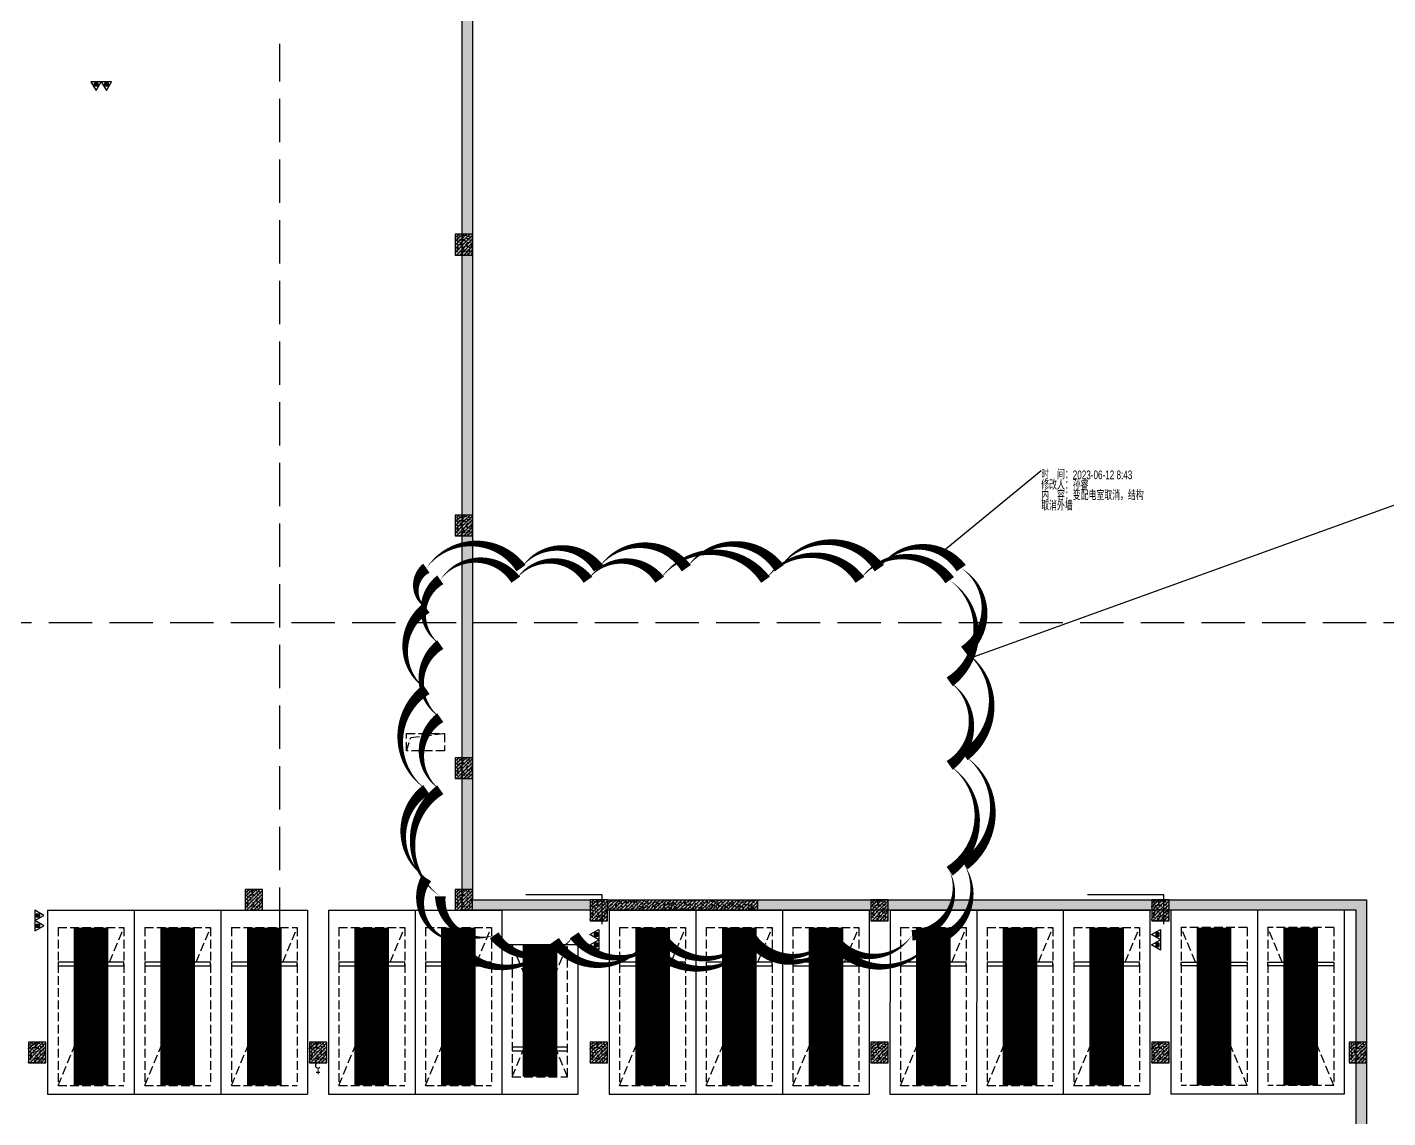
# Model space of a CAD drawing. Extents: x -1338203 to 1886333, y -783476 to 1038610.
# Drawn here: x 826267 to 865516, y 86864 to 118321 of the extents above; entities that cross this region are included whole.
import ezdxf

# ---------------------------------------------------------------- set-up
doc = ezdxf.new("R2010")
doc.units = 0
doc.header["$LTSCALE"] = 1000
doc.header["$MEASUREMENT"] = 0
for name, pattern in [('$2$DASH', [0.35, 0.25, -0.1]), ('A-001-平面B2$0$__DASH', [0.35, 0.25, -0.1]), ('DASH', [0.35, 0.25, -0.1])]:
    doc.linetypes.add(name, pattern=pattern)
for name, color, linetype in [('$0$0A-O-HOLE', 52, 'Continuous'), ('$0$DIM_SYMB', 3, 'Continuous'), ('0A-P-PKNG-LINE', 9, 'Continuous'), ('0P-EQUIP-CW', 7, 'Continuous'), ('0P-PIPE-RW', 122, 'Continuous'), ('A-001-车位参照B1$0$A-001-车位参照B1$0$0A-P-PKNG-CAR(A)', 43, 'Continuous'), ('A-001-车位参照B1$0$A-001-车位参照B1$0$0A-P-PKNG-CAR(B)', 21, 'Continuous'), ('p-a-mini', 150, 'Continuous'), ('p-a-regular', 5, 'Continuous'), ('S001地下一墙柱$0$0S-CW-HATCH', 251, 'Continuous'), ('S001地下一墙柱$0$0S-CW-HATCH-UP', 251, 'Continuous'), ('S001地下一墙柱$0$S001地下一墙柱$0$0S-CC-LINE', 52, 'Continuous'), ('S001地下一墙柱$0$S001地下一墙柱$0$0S-CW-HATCH', 251, 'Continuous'), ('S001地下一墙柱$0$S001地下一墙柱$0$0S-CW-HATCH-UP', 251, 'Continuous'), ('S001地下一墙柱$0$S001地下一墙柱$0$0S-CW-LINE', 72, 'Continuous'), ('负一层消火栓$0$0P-DIM-FH', 3, 'Continuous'), ('负一层消火栓$0$0P-EQUIP-FH', 7, 'Continuous')]:
    doc.layers.add(name, color=color, linetype=linetype)
doc.layers.add('AAD-A-PROOF', color=30, linetype='Continuous', plot=False)
doc.layers.add('S001地下一墙柱$0$AAD-A-MODIFY_20230612', color=201, linetype='Continuous', plot=False)
doc.styles.add('S001地下一墙柱$0$AAD-TXT', font='aad-txt.shx', dxfattribs={"width": 0.7, "bigfont": 'aad-hztxt.shx'})
pattern_1 = [(45, (-766365.37, -306889.07), (-53.0330086, 53.0330086), []), (50, (-766365.37, -306889.07), (215.178055, -18.82564), [22.5, -247.5]), (355, (-766365.37, -306889.07), (-41.6254, 225.65764), [18, -198]), (100.4514, (-766347.44, -306890.64), (173.552815, 206.831863), [19.122057, -210.342634]), (46.1842, (-766365.37, -306829.07), (320.172315, -49.655704), [33.75, -371.25]), (96.6356, (-766338.7, -306833.2), (280.39881, 292.23536), [28.68309, -315.5139]), (351.1842, (-766365.37, -306829.07), (280.39858, 292.23558), [27, -297]), (21, (-766335.37, -306844.07), (179.072116, -120.785667), [22.5, -247.5]), (326, (-766335.37, -306844.07), (72.9946, 217.545014), [18, -198]), (71.4514, (-766320.44, -306854.14), (252.06679, 96.75915), [19.122057, -210.342634]), (37.5, (-766365.37, -306889.07), (3.6479566, 99.868156), [0, -195.6, 0, -201, 0, -198.75]), (7.5, (-766365.37, -306889.07), (78.920861, 118.323514), [0, -114.6, 0, -191.1, 0, -75.75]), (327.5, (-766432.27, -306889.07), (160.146731, -6.7664615), [0, -75, 0, -234, 0, -310.5]), (317.5, (-766462.27, -306889.07), (174.95585, 30.031495), [0, -97.5, 0, -155.4, 0, -220.5])]

# ---------------------------------------------------------------- blocks, each defined once
blk = doc.blocks.new('A$C2C814229')
at = {"layer": '$0$0A-O-HOLE', "linetype": 'DASH'}
blk.add_lwpolyline([(70841, -208938), (71941, -208938), (71941, -209438), (70841, -209438)], close=True, dxfattribs=at)
blk.add_lwpolyline([(70841, -209438), (70967, -209057), (71941, -208938)], dxfattribs=at)
blk = doc.blocks.new('S001地下一墙柱')
at = {"layer": 'S001地下一墙柱$0$0S-CW-HATCH', "ltscale": 0.002}
h = blk.add_hatch(color=256, dxfattribs=at)
h.dxf.hatch_style = 1
h.paths.add_polyline_path([(76141, -213740), (76141, -214040), (72451, -214040), (72451, -186940), (72751, -186940), (72751, -213740)])
h = blk.add_hatch(color=256, dxfattribs=at)
h.dxf.hatch_style = 1
h.paths.add_polyline_path([(80966, -213740), (80966, -214040), (76641, -214040), (76641, -213740)])
h = blk.add_hatch(color=256, dxfattribs=at)
h.dxf.hatch_style = 1
h.paths.add_polyline_path([(80966, -213740), (98541, -213740), (98541, -227760), (98241, -227760), (98241, -214040), (80966, -214040)])
at = {"layer": 'S001地下一墙柱$0$0S-CW-HATCH-UP', "ltscale": 0.002}
h = blk.add_hatch(dxfattribs=at)
h.set_pattern_fill('钢筋混凝土', color=256, scale=30)
h.set_pattern_definition(pattern_1)
h.paths.add_polyline_path([(76141, -213740), (76141, -214040), (72451, -214040), (72451, -186940), (72751, -186940), (72751, -213740)])
h = blk.add_hatch(dxfattribs=at)
h.set_pattern_fill('钢筋混凝土', color=256, scale=30)
h.set_pattern_definition(pattern_1)
h.paths.add_polyline_path([(80966, -213740), (80966, -214040), (76641, -214040), (76641, -213740)])
h = blk.add_hatch(dxfattribs=at)
h.set_pattern_fill('钢筋混凝土', color=256, scale=30)
h.set_pattern_definition(pattern_1)
h.paths.add_polyline_path([(80966, -213740), (98541, -213740), (98541, -227760), (98241, -227760), (98241, -214040), (80966, -214040)])
at = {"layer": 'S001地下一墙柱$0$S001地下一墙柱$0$0S-CW-HATCH'}
h = blk.add_hatch(color=256, dxfattribs=at)
h.dxf.hatch_style = 1
h.paths.add_polyline_path([(72751, -194540), (72251, -194540), (72251, -195140), (72751, -195140)])
h = blk.add_hatch(color=256, dxfattribs=at)
h.dxf.hatch_style = 1
h.paths.add_polyline_path([(72751, -202640), (72251, -202640), (72251, -203240), (72751, -203240)])
h = blk.add_hatch(color=256, dxfattribs=at)
h.dxf.hatch_style = 1
h.paths.add_polyline_path([(72751, -209640), (72251, -209640), (72251, -210240), (72751, -210240)])
h = blk.add_hatch(color=256, dxfattribs=at)
h.dxf.hatch_style = 1
h.paths.add_polyline_path([(66691, -213440), (66191, -213440), (66191, -214040), (66691, -214040)])
h = blk.add_hatch(color=256, dxfattribs=at)
h.dxf.hatch_style = 1
h.paths.add_polyline_path([(72751, -213440), (72251, -213440), (72251, -214040), (72751, -214040)])
h = blk.add_hatch(color=256, dxfattribs=at)
h.dxf.hatch_style = 1
h.paths.add_polyline_path([(76641, -213740), (76141, -213740), (76141, -214340), (76641, -214340)])
h = blk.add_hatch(color=256, dxfattribs=at)
h.dxf.hatch_style = 1
h.paths.add_polyline_path([(84741, -213740), (84241, -213740), (84241, -214340), (84741, -214340)])
h = blk.add_hatch(color=256, dxfattribs=at)
h.dxf.hatch_style = 1
h.paths.add_polyline_path([(92841, -213740), (92341, -213740), (92341, -214340), (92841, -214340)])
h = blk.add_hatch(color=256, dxfattribs=at)
h.dxf.hatch_style = 1
h.paths.add_polyline_path([(60441, -217840), (59941, -217840), (59941, -218440), (60441, -218440)])
h = blk.add_hatch(color=256, dxfattribs=at)
h.dxf.hatch_style = 1
h.paths.add_polyline_path([(68541, -217840), (68041, -217840), (68041, -218440), (68541, -218440)])
h = blk.add_hatch(color=256, dxfattribs=at)
h.dxf.hatch_style = 1
h.paths.add_polyline_path([(76641, -217840), (76141, -217840), (76141, -218440), (76641, -218440)])
h = blk.add_hatch(color=256, dxfattribs=at)
h.dxf.hatch_style = 1
h.paths.add_polyline_path([(84741, -217840), (84241, -217840), (84241, -218440), (84741, -218440)])
h = blk.add_hatch(color=256, dxfattribs=at)
h.dxf.hatch_style = 1
h.paths.add_polyline_path([(92841, -217840), (92341, -217840), (92341, -218440), (92841, -218440)])
h = blk.add_hatch(color=256, dxfattribs=at)
h.dxf.hatch_style = 1
h.paths.add_polyline_path([(98541, -217840), (98041, -217840), (98041, -218440), (98541, -218440)])
at = {"layer": 'S001地下一墙柱$0$S001地下一墙柱$0$0S-CW-HATCH-UP'}
h = blk.add_hatch(dxfattribs=at)
h.set_pattern_fill('钢筋混凝土', color=256, scale=30)
h.set_pattern_definition([(45, (105061.966, -185588.27), (-53.03301, 53.03301), []), (50, (105061.97, -185588.27), (215.1781, -18.8256), [22.5, -247.5]), (355, (105061.97, -185588.27), (-41.6254, 225.6576), [18, -198]), (100.4514, (105079.9, -185589.84), (173.5528, 206.8319), [19.122, -210.3426]), (46.1842, (105061.97, -185528.27), (320.1723, -49.6557), [33.75, -371.25]), (96.6356, (105088.65, -185532.4), (280.3988, 292.2354), [28.683, -315.514]), (351.1842, (105061.97, -185528.27), (280.3986, 292.2356), [27, -297]), (21, (105091.97, -185543.27), (179.0721, -120.7857), [22.5, -247.5]), (326, (105091.97, -185543.27), (72.9946, 217.545), [18, -198]), (71.4514, (105106.89, -185553.34), (252.0668, 96.7591), [19.122, -210.3426]), (37.5, (105061.966, -185588.27), (3.64796, 99.86816), [0, -195.6, 0, -201, 0, -198.75]), (7.5, (105061.97, -185588.27), (78.92086, 118.3235), [0, -114.6, 0, -191.1, 0, -75.75]), (327.5, (104995.066, -185588.27), (160.14673, -6.76646), [0, -75, 0, -234, 0, -310.5]), (317.5, (104965.07, -185588.27), (174.95585, 30.0315), [0, -97.5, 0, -155.4, 0, -220.5])])
h.paths.add_polyline_path([(72751, -194540), (72251, -194540), (72251, -195140), (72751, -195140)])
h = blk.add_hatch(dxfattribs=at)
h.set_pattern_fill('钢筋混凝土', color=256, scale=30)
h.set_pattern_definition([(45, (105061.966, -193688.27), (-53.03301, 53.03301), []), (50, (105061.97, -193688.27), (215.1781, -18.8256), [22.5, -247.5]), (355, (105061.97, -193688.27), (-41.6254, 225.6576), [18, -198]), (100.4514, (105079.9, -193689.84), (173.5528, 206.8319), [19.122, -210.3426]), (46.1842, (105061.97, -193628.27), (320.1723, -49.6557), [33.75, -371.25]), (96.6356, (105088.65, -193632.4), (280.3988, 292.2354), [28.683, -315.514]), (351.1842, (105061.97, -193628.27), (280.3986, 292.2356), [27, -297]), (21, (105091.97, -193643.27), (179.0721, -120.7857), [22.5, -247.5]), (326, (105091.97, -193643.27), (72.9946, 217.545), [18, -198]), (71.4514, (105106.89, -193653.34), (252.0668, 96.7591), [19.122, -210.3426]), (37.5, (105061.966, -193688.27), (3.64796, 99.86816), [0, -195.6, 0, -201, 0, -198.75]), (7.5, (105061.97, -193688.27), (78.92086, 118.3235), [0, -114.6, 0, -191.1, 0, -75.75]), (327.5, (104995.066, -193688.27), (160.14673, -6.76646), [0, -75, 0, -234, 0, -310.5]), (317.5, (104965.07, -193688.27), (174.95585, 30.0315), [0, -97.5, 0, -155.4, 0, -220.5])])
h.paths.add_polyline_path([(72751, -202640), (72251, -202640), (72251, -203240), (72751, -203240)])
h = blk.add_hatch(dxfattribs=at)
h.set_pattern_fill('钢筋混凝土', color=256, scale=30)
h.set_pattern_definition([(45, (105061.966, -200688.27), (-53.03301, 53.03301), []), (50, (105061.97, -200688.27), (215.1781, -18.8256), [22.5, -247.5]), (355, (105061.97, -200688.27), (-41.6254, 225.6576), [18, -198]), (100.4514, (105079.9, -200689.84), (173.5528, 206.8319), [19.122, -210.3426]), (46.1842, (105061.97, -200628.27), (320.1723, -49.6557), [33.75, -371.25]), (96.6356, (105088.65, -200632.4), (280.3988, 292.2354), [28.683, -315.514]), (351.1842, (105061.97, -200628.27), (280.3986, 292.2356), [27, -297]), (21, (105091.97, -200643.27), (179.0721, -120.7857), [22.5, -247.5]), (326, (105091.97, -200643.27), (72.9946, 217.545), [18, -198]), (71.4514, (105106.89, -200653.34), (252.0668, 96.7591), [19.122, -210.3426]), (37.5, (105061.966, -200688.27), (3.64796, 99.86816), [0, -195.6, 0, -201, 0, -198.75]), (7.5, (105061.97, -200688.27), (78.92086, 118.3235), [0, -114.6, 0, -191.1, 0, -75.75]), (327.5, (104995.066, -200688.27), (160.14673, -6.76646), [0, -75, 0, -234, 0, -310.5]), (317.5, (104965.07, -200688.27), (174.95585, 30.0315), [0, -97.5, 0, -155.4, 0, -220.5])])
h.paths.add_polyline_path([(72751, -209640), (72251, -209640), (72251, -210240), (72751, -210240)])
h = blk.add_hatch(dxfattribs=at)
h.set_pattern_fill('钢筋混凝土', color=256, scale=30)
h.set_pattern_definition([(45, (99002.16, -204488.27), (-53.03301, 53.03301), []), (50, (99002.16, -204488.27), (215.1781, -18.8256), [22.5, -247.5]), (355, (99002.16, -204488.27), (-41.6254, 225.6576), [18, -198]), (100.4514, (99020.1, -204489.84), (173.5528, 206.8319), [19.122, -210.3426]), (46.1842, (99002.16, -204428.27), (320.1723, -49.6557), [33.75, -371.25]), (96.6356, (99028.84, -204432.4), (280.3988, 292.2354), [28.683, -315.514]), (351.1842, (99002.16, -204428.27), (280.3986, 292.2356), [27, -297]), (21, (99032.16, -204443.27), (179.0721, -120.7857), [22.5, -247.5]), (326, (99032.16, -204443.27), (72.9946, 217.545), [18, -198]), (71.4514, (99047.09, -204453.34), (252.0668, 96.7591), [19.122, -210.3426]), (37.5, (99002.16, -204488.27), (3.64796, 99.86816), [0, -195.6, 0, -201, 0, -198.75]), (7.5, (99002.16, -204488.27), (78.92086, 118.3235), [0, -114.6, 0, -191.1, 0, -75.75]), (327.5, (98935.26, -204488.27), (160.14673, -6.76646), [0, -75, 0, -234, 0, -310.5]), (317.5, (98905.26, -204488.27), (174.95585, 30.0315), [0, -97.5, 0, -155.4, 0, -220.5])])
h.paths.add_polyline_path([(66691, -213440), (66191, -213440), (66191, -214040), (66691, -214040)])
h = blk.add_hatch(dxfattribs=at)
h.set_pattern_fill('钢筋混凝土', color=256, scale=30)
h.set_pattern_definition([(45, (105061.966, -204488.27), (-53.03301, 53.03301), []), (50, (105061.97, -204488.27), (215.1781, -18.8256), [22.5, -247.5]), (355, (105061.97, -204488.27), (-41.6254, 225.6576), [18, -198]), (100.4514, (105079.9, -204489.84), (173.5528, 206.8319), [19.122, -210.3426]), (46.1842, (105061.97, -204428.27), (320.1723, -49.6557), [33.75, -371.25]), (96.6356, (105088.65, -204432.4), (280.3988, 292.2354), [28.683, -315.514]), (351.1842, (105061.97, -204428.27), (280.3986, 292.2356), [27, -297]), (21, (105091.97, -204443.27), (179.0721, -120.7857), [22.5, -247.5]), (326, (105091.97, -204443.27), (72.9946, 217.545), [18, -198]), (71.4514, (105106.89, -204453.34), (252.0668, 96.7591), [19.122, -210.3426]), (37.5, (105061.966, -204488.27), (3.64796, 99.86816), [0, -195.6, 0, -201, 0, -198.75]), (7.5, (105061.97, -204488.27), (78.92086, 118.3235), [0, -114.6, 0, -191.1, 0, -75.75]), (327.5, (104995.066, -204488.27), (160.14673, -6.76646), [0, -75, 0, -234, 0, -310.5]), (317.5, (104965.07, -204488.27), (174.95585, 30.0315), [0, -97.5, 0, -155.4, 0, -220.5])])
h.paths.add_polyline_path([(72751, -213440), (72251, -213440), (72251, -214040), (72751, -214040)])
h = blk.add_hatch(dxfattribs=at)
h.set_pattern_fill('钢筋混凝土', color=256, scale=30)
h.set_pattern_definition([(45, (108952.16, -204788.14), (-53.03301, 53.03301), []), (50, (108952.16, -204788.14), (215.1781, -18.8256), [22.5, -247.5]), (355, (108952.16, -204788.14), (-41.6254, 225.6576), [18, -198]), (100.4514, (108970.1, -204789.7), (173.5528, 206.8319), [19.122, -210.3426]), (46.1842, (108952.16, -204728.14), (320.1723, -49.6557), [33.75, -371.25]), (96.6356, (108978.84, -204732.28), (280.3988, 292.2354), [28.683, -315.514]), (351.1842, (108952.16, -204728.14), (280.3986, 292.2356), [27, -297]), (21, (108982.16, -204743.14), (179.0721, -120.7857), [22.5, -247.5]), (326, (108982.16, -204743.14), (72.9946, 217.545), [18, -198]), (71.4514, (108997.09, -204753.2), (252.0668, 96.7591), [19.122, -210.3426]), (37.5, (108952.16, -204788.14), (3.64796, 99.86816), [0, -195.6, 0, -201, 0, -198.75]), (7.5, (108952.16, -204788.14), (78.92086, 118.3235), [0, -114.6, 0, -191.1, 0, -75.75]), (327.5, (108885.26, -204788.14), (160.14673, -6.76646), [0, -75, 0, -234, 0, -310.5]), (317.5, (108855.26, -204788.14), (174.95585, 30.0315), [0, -97.5, 0, -155.4, 0, -220.5])])
h.paths.add_polyline_path([(76641, -213740), (76141, -213740), (76141, -214340), (76641, -214340)])
h = blk.add_hatch(dxfattribs=at)
h.set_pattern_fill('钢筋混凝土', color=256, scale=30)
h.set_pattern_definition([(45, (117052.16, -204788.14), (-53.03301, 53.03301), []), (50, (117052.16, -204788.14), (215.1781, -18.8256), [22.5, -247.5]), (355, (117052.16, -204788.14), (-41.6254, 225.6576), [18, -198]), (100.4514, (117070.1, -204789.7), (173.5528, 206.8319), [19.122, -210.3426]), (46.1842, (117052.16, -204728.14), (320.1723, -49.6557), [33.75, -371.25]), (96.6356, (117078.84, -204732.28), (280.3988, 292.2354), [28.683, -315.514]), (351.1842, (117052.16, -204728.14), (280.3986, 292.2356), [27, -297]), (21, (117082.16, -204743.14), (179.0721, -120.7857), [22.5, -247.5]), (326, (117082.16, -204743.14), (72.9946, 217.545), [18, -198]), (71.4514, (117097.09, -204753.2), (252.0668, 96.7591), [19.122, -210.3426]), (37.5, (117052.16, -204788.14), (3.64796, 99.86816), [0, -195.6, 0, -201, 0, -198.75]), (7.5, (117052.16, -204788.14), (78.92086, 118.3235), [0, -114.6, 0, -191.1, 0, -75.75]), (327.5, (116985.26, -204788.14), (160.14673, -6.76646), [0, -75, 0, -234, 0, -310.5]), (317.5, (116955.26, -204788.14), (174.95585, 30.0315), [0, -97.5, 0, -155.4, 0, -220.5])])
h.paths.add_polyline_path([(84741, -213740), (84241, -213740), (84241, -214340), (84741, -214340)])
h = blk.add_hatch(dxfattribs=at)
h.set_pattern_fill('钢筋混凝土', color=256, scale=30)
h.set_pattern_definition([(45, (125152.16, -204788.14), (-53.03301, 53.03301), []), (50, (125152.16, -204788.14), (215.1781, -18.8256), [22.5, -247.5]), (355, (125152.16, -204788.14), (-41.6254, 225.6576), [18, -198]), (100.4514, (125170.1, -204789.7), (173.5528, 206.8319), [19.122, -210.3426]), (46.1842, (125152.16, -204728.14), (320.1723, -49.6557), [33.75, -371.25]), (96.6356, (125178.84, -204732.28), (280.3988, 292.2354), [28.683, -315.514]), (351.1842, (125152.16, -204728.14), (280.3986, 292.2356), [27, -297]), (21, (125182.16, -204743.14), (179.0721, -120.7857), [22.5, -247.5]), (326, (125182.16, -204743.14), (72.9946, 217.545), [18, -198]), (71.4514, (125197.09, -204753.2), (252.0668, 96.7591), [19.122, -210.3426]), (37.5, (125152.16, -204788.14), (3.64796, 99.86816), [0, -195.6, 0, -201, 0, -198.75]), (7.5, (125152.16, -204788.14), (78.92086, 118.3235), [0, -114.6, 0, -191.1, 0, -75.75]), (327.5, (125085.26, -204788.14), (160.14673, -6.76646), [0, -75, 0, -234, 0, -310.5]), (317.5, (125055.26, -204788.14), (174.95585, 30.0315), [0, -97.5, 0, -155.4, 0, -220.5])])
h.paths.add_polyline_path([(92841, -213740), (92341, -213740), (92341, -214340), (92841, -214340)])
h = blk.add_hatch(dxfattribs=at)
h.set_pattern_fill('钢筋混凝土', color=256, scale=30)
h.set_pattern_definition([(45, (92752.16, -208888.27), (-53.03301, 53.03301), []), (50, (92752.16, -208888.27), (215.1781, -18.8256), [22.5, -247.5]), (355, (92752.16, -208888.27), (-41.6254, 225.6576), [18, -198]), (100.4514, (92770.1, -208889.84), (173.5528, 206.8319), [19.122, -210.3426]), (46.1842, (92752.16, -208828.27), (320.1723, -49.6557), [33.75, -371.25]), (96.6356, (92778.84, -208832.4), (280.3988, 292.2354), [28.683, -315.514]), (351.1842, (92752.16, -208828.27), (280.3986, 292.2356), [27, -297]), (21, (92782.16, -208843.27), (179.0721, -120.7857), [22.5, -247.5]), (326, (92782.16, -208843.27), (72.9946, 217.545), [18, -198]), (71.4514, (92797.09, -208853.34), (252.0668, 96.7591), [19.122, -210.3426]), (37.5, (92752.16, -208888.27), (3.64796, 99.86816), [0, -195.6, 0, -201, 0, -198.75]), (7.5, (92752.16, -208888.27), (78.92086, 118.3235), [0, -114.6, 0, -191.1, 0, -75.75]), (327.5, (92685.26, -208888.27), (160.14673, -6.76646), [0, -75, 0, -234, 0, -310.5]), (317.5, (92655.26, -208888.27), (174.95585, 30.0315), [0, -97.5, 0, -155.4, 0, -220.5])])
h.paths.add_polyline_path([(60441, -217840), (59941, -217840), (59941, -218440), (60441, -218440)])
h = blk.add_hatch(dxfattribs=at)
h.set_pattern_fill('钢筋混凝土', color=256, scale=30)
h.set_pattern_definition([(45, (100852.16, -208888.27), (-53.03301, 53.03301), []), (50, (100852.16, -208888.27), (215.1781, -18.8256), [22.5, -247.5]), (355, (100852.16, -208888.27), (-41.6254, 225.6576), [18, -198]), (100.4514, (100870.1, -208889.84), (173.5528, 206.8319), [19.122, -210.3426]), (46.1842, (100852.16, -208828.27), (320.1723, -49.6557), [33.75, -371.25]), (96.6356, (100878.84, -208832.4), (280.3988, 292.2354), [28.683, -315.514]), (351.1842, (100852.16, -208828.27), (280.3986, 292.2356), [27, -297]), (21, (100882.16, -208843.27), (179.0721, -120.7857), [22.5, -247.5]), (326, (100882.16, -208843.27), (72.9946, 217.545), [18, -198]), (71.4514, (100897.09, -208853.34), (252.0668, 96.7591), [19.122, -210.3426]), (37.5, (100852.16, -208888.27), (3.64796, 99.86816), [0, -195.6, 0, -201, 0, -198.75]), (7.5, (100852.16, -208888.27), (78.92086, 118.3235), [0, -114.6, 0, -191.1, 0, -75.75]), (327.5, (100785.26, -208888.27), (160.14673, -6.76646), [0, -75, 0, -234, 0, -310.5]), (317.5, (100755.26, -208888.27), (174.95585, 30.0315), [0, -97.5, 0, -155.4, 0, -220.5])])
h.paths.add_polyline_path([(68541, -217840), (68041, -217840), (68041, -218440), (68541, -218440)])
h = blk.add_hatch(dxfattribs=at)
h.set_pattern_fill('钢筋混凝土', color=256, scale=30)
h.set_pattern_definition([(45, (108952.16, -208888.27), (-53.03301, 53.03301), []), (50, (108952.16, -208888.27), (215.1781, -18.8256), [22.5, -247.5]), (355, (108952.16, -208888.27), (-41.6254, 225.6576), [18, -198]), (100.4514, (108970.1, -208889.84), (173.5528, 206.8319), [19.122, -210.3426]), (46.1842, (108952.16, -208828.27), (320.1723, -49.6557), [33.75, -371.25]), (96.6356, (108978.84, -208832.4), (280.3988, 292.2354), [28.683, -315.514]), (351.1842, (108952.16, -208828.27), (280.3986, 292.2356), [27, -297]), (21, (108982.16, -208843.27), (179.0721, -120.7857), [22.5, -247.5]), (326, (108982.16, -208843.27), (72.9946, 217.545), [18, -198]), (71.4514, (108997.09, -208853.34), (252.0668, 96.7591), [19.122, -210.3426]), (37.5, (108952.16, -208888.27), (3.64796, 99.86816), [0, -195.6, 0, -201, 0, -198.75]), (7.5, (108952.16, -208888.27), (78.92086, 118.3235), [0, -114.6, 0, -191.1, 0, -75.75]), (327.5, (108885.26, -208888.27), (160.14673, -6.76646), [0, -75, 0, -234, 0, -310.5]), (317.5, (108855.26, -208888.27), (174.95585, 30.0315), [0, -97.5, 0, -155.4, 0, -220.5])])
h.paths.add_polyline_path([(76641, -217840), (76141, -217840), (76141, -218440), (76641, -218440)])
h = blk.add_hatch(dxfattribs=at)
h.set_pattern_fill('钢筋混凝土', color=256, scale=30)
h.set_pattern_definition([(45, (117052.16, -208888.27), (-53.03301, 53.03301), []), (50, (117052.16, -208888.27), (215.1781, -18.8256), [22.5, -247.5]), (355, (117052.16, -208888.27), (-41.6254, 225.6576), [18, -198]), (100.4514, (117070.1, -208889.84), (173.5528, 206.8319), [19.122, -210.3426]), (46.1842, (117052.16, -208828.27), (320.1723, -49.6557), [33.75, -371.25]), (96.6356, (117078.84, -208832.4), (280.3988, 292.2354), [28.683, -315.514]), (351.1842, (117052.16, -208828.27), (280.3986, 292.2356), [27, -297]), (21, (117082.16, -208843.27), (179.0721, -120.7857), [22.5, -247.5]), (326, (117082.16, -208843.27), (72.9946, 217.545), [18, -198]), (71.4514, (117097.09, -208853.34), (252.0668, 96.7591), [19.122, -210.3426]), (37.5, (117052.16, -208888.27), (3.64796, 99.86816), [0, -195.6, 0, -201, 0, -198.75]), (7.5, (117052.16, -208888.27), (78.92086, 118.3235), [0, -114.6, 0, -191.1, 0, -75.75]), (327.5, (116985.26, -208888.27), (160.14673, -6.76646), [0, -75, 0, -234, 0, -310.5]), (317.5, (116955.26, -208888.27), (174.95585, 30.0315), [0, -97.5, 0, -155.4, 0, -220.5])])
h.paths.add_polyline_path([(84741, -217840), (84241, -217840), (84241, -218440), (84741, -218440)])
h = blk.add_hatch(dxfattribs=at)
h.set_pattern_fill('钢筋混凝土', color=256, scale=30)
h.set_pattern_definition([(45, (125152.16, -208888.27), (-53.03301, 53.03301), []), (50, (125152.16, -208888.27), (215.1781, -18.8256), [22.5, -247.5]), (355, (125152.16, -208888.27), (-41.6254, 225.6576), [18, -198]), (100.4514, (125170.1, -208889.84), (173.5528, 206.8319), [19.122, -210.3426]), (46.1842, (125152.16, -208828.27), (320.1723, -49.6557), [33.75, -371.25]), (96.6356, (125178.84, -208832.4), (280.3988, 292.2354), [28.683, -315.514]), (351.1842, (125152.16, -208828.27), (280.3986, 292.2356), [27, -297]), (21, (125182.16, -208843.27), (179.0721, -120.7857), [22.5, -247.5]), (326, (125182.16, -208843.27), (72.9946, 217.545), [18, -198]), (71.4514, (125197.09, -208853.34), (252.0668, 96.7591), [19.122, -210.3426]), (37.5, (125152.16, -208888.27), (3.64796, 99.86816), [0, -195.6, 0, -201, 0, -198.75]), (7.5, (125152.16, -208888.27), (78.92086, 118.3235), [0, -114.6, 0, -191.1, 0, -75.75]), (327.5, (125085.26, -208888.27), (160.14673, -6.76646), [0, -75, 0, -234, 0, -310.5]), (317.5, (125055.26, -208888.27), (174.95585, 30.0315), [0, -97.5, 0, -155.4, 0, -220.5])])
h.paths.add_polyline_path([(92841, -217840), (92341, -217840), (92341, -218440), (92841, -218440)])
h = blk.add_hatch(dxfattribs=at)
h.set_pattern_fill('钢筋混凝土', color=256, scale=30)
h.set_pattern_definition([(45, (130851.97, -208888.266), (-53.03301, 53.03301), []), (50, (130851.97, -208888.27), (215.1781, -18.8256), [22.5, -247.5]), (355, (130851.97, -208888.27), (-41.6254, 225.6576), [18, -198]), (100.4514, (130869.9, -208889.83), (173.5528, 206.8319), [19.122, -210.3426]), (46.1842, (130851.97, -208828.27), (320.1723, -49.6557), [33.75, -371.25]), (96.6356, (130878.65, -208832.4), (280.3988, 292.2354), [28.683, -315.514]), (351.1842, (130851.97, -208828.27), (280.3986, 292.2356), [27, -297]), (21, (130881.97, -208843.27), (179.0721, -120.7857), [22.5, -247.5]), (326, (130881.97, -208843.27), (72.9946, 217.545), [18, -198]), (71.4514, (130896.9, -208853.33), (252.0668, 96.7591), [19.122, -210.3426]), (37.5, (130851.97, -208888.266), (3.64796, 99.86816), [0, -195.6, 0, -201, 0, -198.75]), (7.5, (130851.97, -208888.27), (78.92086, 118.3235), [0, -114.6, 0, -191.1, 0, -75.75]), (327.5, (130785.07, -208888.266), (160.14673, -6.76646), [0, -75, 0, -234, 0, -310.5]), (317.5, (130755.07, -208888.27), (174.95585, 30.0315), [0, -97.5, 0, -155.4, 0, -220.5])])
h.paths.add_polyline_path([(98541, -217840), (98041, -217840), (98041, -218440), (98541, -218440)])
at = {"layer": 'S001地下一墙柱$0$AAD-A-MODIFY_20230612', "color": 230}
blk.add_line((86296, -203703), (89153, -201355), dxfattribs=at)
at = {"layer": 'S001地下一墙柱$0$AAD-A-MODIFY_20230612', "color": 230, "flags": 128}
blk.add_lwpolyline([(71416, -204172, 0, 323, -0.520567), (74147, -204172, 0, 323, -0.520567), (76380, -204172, 0, 323, -0.520567), (78916, -204172, 0, 323, -0.520567), (81598, -204172, 0, 323, -0.520567), (84483, -204172, 0, 323, -0.520567), (86846, -204172, 0, 323, -0.520567), (86938, -206564, 0, 323, -0.520567), (86938, -209580, 0, 323, -0.520567), (86938, -212727, 0, 323, -0.520567), (85976, -214930, 0, 323, -0.520567), (83139, -214930, 0, 323, -0.520567), (80828, -214930, 0, 323, -0.520567), (77766, -214930, 0, 323, -0.520567), (75108, -214930, 0, 323, -0.520567), (72201, -214930, 0, 323, -0.520567), (71416, -213116, 0, 323, -0.520567), (71416, -210558, 0, 323, -0.520567), (71416, -207667, 0, 323, -0.520567), (71416, -205323, 0, 323, -0.520567)], format="xyseb", close=True, dxfattribs=at)
at = {"layer": 'S001地下一墙柱$0$S001地下一墙柱$0$0S-CC-LINE'}
for points in [[(72751, -194540), (72251, -194540), (72251, -195140), (72751, -195140)], [(72751, -202640), (72251, -202640), (72251, -203240), (72751, -203240)], [(72751, -209640), (72251, -209640), (72251, -210240), (72751, -210240)], [(66691, -213440), (66191, -213440), (66191, -214040), (66691, -214040)], [(72751, -213440), (72251, -213440), (72251, -214040), (72751, -214040)], [(76641, -213740), (76141, -213740), (76141, -214340), (76641, -214340)], [(84741, -213740), (84241, -213740), (84241, -214340), (84741, -214340)], [(92841, -213740), (92341, -213740), (92341, -214340), (92841, -214340)], [(60441, -217840), (59941, -217840), (59941, -218440), (60441, -218440)], [(68541, -217840), (68041, -217840), (68041, -218440), (68541, -218440)], [(76641, -217840), (76141, -217840), (76141, -218440), (76641, -218440)], [(84741, -217840), (84241, -217840), (84241, -218440), (84741, -218440)], [(92841, -217840), (92341, -217840), (92341, -218440), (92841, -218440)], [(98541, -217840), (98041, -217840), (98041, -218440), (98541, -218440)]]:
    blk.add_lwpolyline(points, close=True, dxfattribs=at)
at = {"layer": 'S001地下一墙柱$0$S001地下一墙柱$0$0S-CW-LINE', "ltscale": 0.002}
for points in [[(76141, -213740), (76141, -214040), (72451, -214040), (72451, -186940), (72751, -186940), (72751, -213740)], [(80966, -213740), (80966, -214040), (76641, -214040), (76641, -213740)], [(80966, -213740), (98541, -213740), (98541, -227760), (98241, -227760), (98241, -214040), (80966, -214040)]]:
    blk.add_lwpolyline(points, close=True, dxfattribs=at)
at = {"layer": 'S001地下一墙柱$0$AAD-A-MODIFY_20230612', "color": 230, "char_height": 250, "width": 3000, "attachment_point": 1, "line_spacing_factor": 0.72, "style": 'S001地下一墙柱$0$AAD-TXT'}
for s, insert in [('时\u3000间：2023-06-12 8:43', (89153, -201355)), ('修改人：孙睿', (89153, -201655)), ('内\u3000容：变配电室取消，结构取消外墙', (89153, -201955))]:
    blk.add_mtext(s, dxfattribs=dict(at, insert=insert))
blk = doc.blocks.new('负一层消火栓$0$$TwtSys$00000546')
h = blk.add_hatch()
h.set_pattern_fill('ANSI31', color=256, scale=200, style=0)
h.set_pattern_definition([(45, (-38543.802, -6670.83), (-17.67767, 17.67767), [])])
h.paths.add_polyline_path([(-65, 174), (65, 174), (65, 44), (-65, 44)])
for points in [[(0, 344), (-198, 0), (198, 0)], [(-65, 174), (65, 174), (65, 44), (-65, 44)]]:
    blk.add_lwpolyline(points, close=True)
blk = doc.blocks.new('负一层消火栓')
at = {"layer": '负一层消火栓$0$0P-DIM-FH'}
for p, q in [((76491, -213590, 800), (74289, -213590, 800)), ((76491, -214440, 800), (76491, -213590, 800)), ((92691, -213590, 800), (90489, -213590, 800)), ((92691, -214440, 800), (92691, -213590, 800))]:
    blk.add_line(p, q, dxfattribs=at)
at = {"layer": '负一层消火栓$0$0P-EQUIP-FH', "zscale": 0.75}
for p, xscale, yscale, rotation in [((61889, -190140), 0.75, 0.75, 180), ((61889, -190140), 0.75, 0.75, 180), ((62186, -190140), 0.75, 0.75, 180), ((62186, -190140), 0.75, 0.75, 180), ((60126, -214189), 0.75, 0.75, 270), ((60126, -214486), 0.75, 0.75, 270), ((76391, -214741, 1600), -0.7500000000000013, 0.7500000000000013, 90), ((92591, -214741, 1600), -0.7500000000000013, 0.7500000000000013, 90), ((76391, -215039, 1600), -0.7500000000000013, 0.7500000000000013, 90), ((92591, -215039, 1600), -0.7500000000000013, 0.7500000000000013, 90)]:
    blk.add_blockref('负一层消火栓$0$$TwtSys$00000546', p, dxfattribs=dict(at, xscale=xscale, yscale=yscale, rotation=rotation))
blk = doc.blocks.new('剖面位置')
at = {"layer": '$0$DIM_SYMB', "linetype": '$2$DASH', "ltscale": 5}
for points in [[(67187, -214636), (67187, -189047)], [(67187, -214636), (67187, -189047)], [(-151227, -205737), (127993, -205737)], [(-151227, -205737), (127993, -205737)]]:
    blk.add_lwpolyline(points, dxfattribs=at)
blk = doc.blocks.new('$TwtSys$00000320')
at = {"const_width": 20}
for points in [[(0, 0), (0, -121)], [(-37, -83), (37, -83)]]:
    blk.add_lwpolyline(points, dxfattribs=at)
blk = doc.blocks.new('A$Cee0fc4ce')
at = {"layer": '0P-PIPE-RW', "linetype": 'Continuous'}
blk.add_arc((68291, -218515), 75, 45, 315, dxfattribs=at)
at = {"layer": '0P-EQUIP-CW', "xscale": 1.5, "yscale": -1.5, "zscale": 1.5, "rotation": 180}
blk.add_blockref('$TwtSys$00000320', (68291, -218590), dxfattribs=at)
blk = doc.blocks.new('A-001-车位参照B1$0$A-001-车位参照B1$0$A-001-车位参照B1$0$ddd')
for p, q in [((0, 2500), (5300, 2500)), ((0, 2500), (0, 0)), ((5300, 2500), (5300, 0)), ((0, 0), (5300, 0))]:
    blk.add_line(p, q)
at = {"linetype": 'A-001-平面B2$0$__DASH'}
for p, q in [((500, 2200), (500, 300)), ((500, 2200), (5050, 2200)), ((5050, 2200), (5050, 300)), ((500, 300), (5050, 300))]:
    blk.add_line(p, q, dxfattribs=at)
blk.add_lwpolyline([(5050, 2200), (500, 300)], dxfattribs=at)
blk.add_lwpolyline([(1500, 300), (1500, 2200), (1600, 2200), (1600, 300)], close=True)
at = {"layer": 'p-a-regular', "ltscale": 0.002, "const_width": 1000}
blk.add_lwpolyline([(500, 1250), (5050, 1250)], dxfattribs=at)
blk = doc.blocks.new('A-001-车位参照B1$0$A-001-车位参照B1$0$A-001-车位参照B1$0$A$C43AE5A3B')
at = {"color": 241}
blk.add_lwpolyline([(2500, 0), (2500, 4300), (300, 4300), (300, 0)], close=True, dxfattribs=at)
at = {"color": 241, "linetype": 'DASH'}
for points in [[(2200, 0), (2200, 3800), (600, 3800), (600, 0), (2200, 0)], [(600, 3800), (2200, 0)], [(2200, 3800), (600, 0)]]:
    blk.add_lwpolyline(points, dxfattribs=at)
at = {"color": 241}
blk.add_lwpolyline([(2200, 3050), (600, 3050), (600, 2950), (2200, 2950), (2200, 3050)], dxfattribs=at)
at = {"layer": 'p-a-mini', "ltscale": 0.002, "const_width": 1000}
blk.add_lwpolyline([(1400, 0), (1400, 3800)], dxfattribs=at)

msp = doc.modelspace()

# ---------------------------------------------------------------- linework, layer by layer
at = {"layer": 'AAD-A-PROOF', "color": 241, "ltscale": 0.002}
msp.add_line((853459.3, 100117.9), (942145.1, 132146.2), dxfattribs=at)
at = {"layer": 'AAD-A-PROOF', "color": 241}
msp.add_lwpolyline([(838182.7, 102381.9, 0, 307.6, -0.5205671), (840358.6, 102381.9, 0, 307.6, -0.5205671), (842442.8, 102381.9, 0, 307.6, -0.5205671), (844511.9, 102381.9, 0, 307.6, -0.5205671), (847564.6, 102381.9, 0, 307.6, -0.5205671), (850289.5, 102381.9, 0, 307.6, -0.5205671), (852878.1, 102369.7, 0, 307.6, -0.5205671), (852878.1, 99438, 0, 307.6, -0.5205671), (852878.1, 97026.5, 0, 307.6, -0.5205671), (852878.1, 93977.2, 0, 307.6, -0.5205671), (851794.4, 92126.9, 0, 307.6, -0.5205671), (849460.9, 92126.9, 0, 307.6, -0.5205671), (847113.6, 92126.9, 0, 307.6, -0.5205671), (844534.5, 92126.9, 0, 307.6, -0.5205671), (842045.7, 92126.9, 0, 307.6, -0.5205671), (839737.5, 92126.9, 0, 307.6, -0.5205671), (838182.7, 93250.1, 0, 307.6, -0.5205671), (838182.7, 96325.5, 0, 307.6, -0.5205671), (838182.7, 98407, 0, 307.6, -0.5205671), (838182.7, 100512.9, 0, 307.6, -0.5205671)], format="xyseb", close=True, dxfattribs=at)

# ---------------------------------------------------------------- block references
at = {"ltscale": 0.002}
for name in ['S001地下一墙柱', '负一层消火栓']:
    msp.add_blockref(name, (766365.4, 306889.1), dxfattribs=at)
msp.add_blockref('A$Cee0fc4ce', (766365.5, 306889.1))
at = {"layer": '0A-P-PKNG-LINE', "ltscale": 0.002}
msp.add_blockref('A$C2C814229', (766365.4, 306889.1), dxfattribs=at)
at = {"layer": 'A-001-车位参照B1$0$A-001-车位参照B1$0$0A-P-PKNG-CAR(A)', "linetype": 'Continuous', "xscale": -1, "rotation": 89.99727645939184}
for p in [(829356.7, 92849.1), (831856.7, 92849.1), (834356.7, 92849.1), (837456.7, 92849.1), (839956.7, 92849.1), (845556.7, 92849.1), (848056.7, 92849.1), (850556.7, 92849.1), (853656.7, 92849.1), (856156.7, 92849.1), (858656.7, 92849.1)]:
    msp.add_blockref('A-001-车位参照B1$0$A-001-车位参照B1$0$A-001-车位参照B1$0$ddd', p, dxfattribs=at)
at = {"layer": 'A-001-车位参照B1$0$A-001-车位参照B1$0$0A-P-PKNG-CAR(A)', "linetype": 'Continuous', "rotation": 270.0027235406079}
for p in [(859256.7, 92849.1), (861756.7, 92849.1)]:
    msp.add_blockref('A-001-车位参照B1$0$A-001-车位参照B1$0$A-001-车位参照B1$0$ddd', p, dxfattribs=at)
at = {"layer": 'A-001-车位参照B1$0$A-001-车位参照B1$0$0A-P-PKNG-CAR(B)', "rotation": 180}
msp.add_blockref('A-001-车位参照B1$0$A-001-车位参照B1$0$A-001-车位参照B1$0$A$C43AE5A3B', (842456.7, 91849.1), dxfattribs=at)
at = {"layer": 'AAD-A-PROOF'}
msp.add_blockref('剖面位置', (766365.4, 306889.1), dxfattribs=at)

doc.saveas('drawing.dxf')
